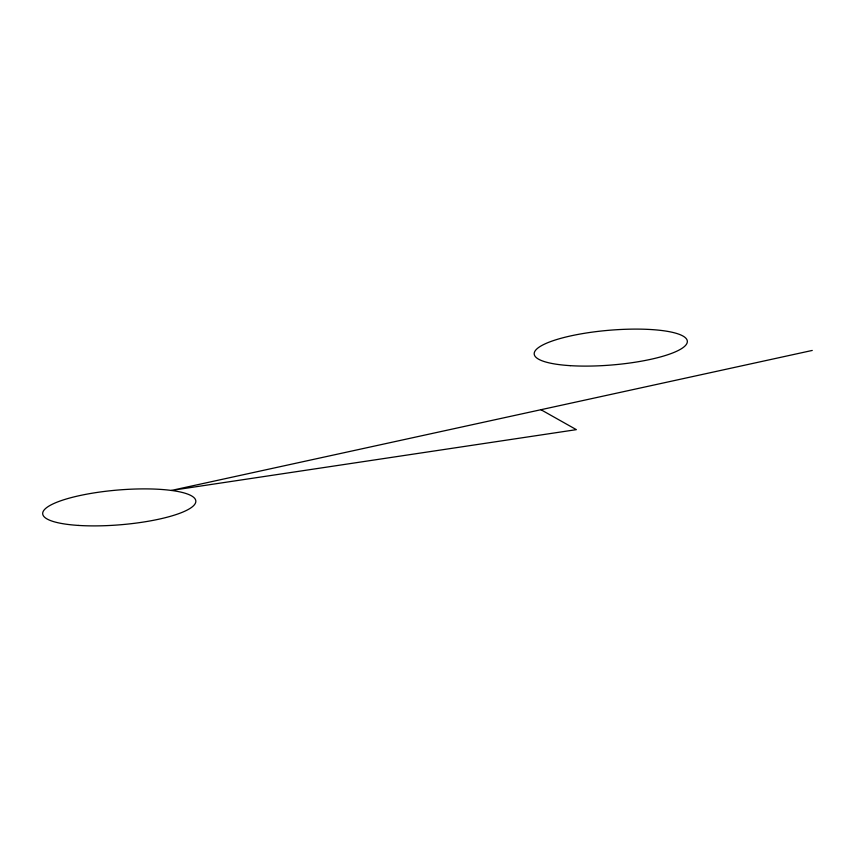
<?xml version="1.0" encoding="UTF-8"?>
<svg xmlns="http://www.w3.org/2000/svg" width="855" height="855" viewBox="0 0 855 855"><rect width="100%" height="100%" fill="white"/><g stroke="black" fill="none" stroke-linecap="round" stroke-linejoin="round"><path stroke-width="1.28" d="M812.25 350.443L171.395 490.439L576.356 429.648L540.959 409.716M570.2 365.651A76.822 17.41 -4.8 0 0 687.292 342.128A76.822 17.41 -4.8 0 0 574.827 335.042A76.822 17.41 -4.8 0 0 570.2 365.651M78.692 525.44A76.822 17.41 -4.8 0 0 195.784 501.906A76.822 17.41 -4.8 0 0 83.32 494.831A76.822 17.41 -4.8 0 0 78.692 525.44"/></g></svg>
